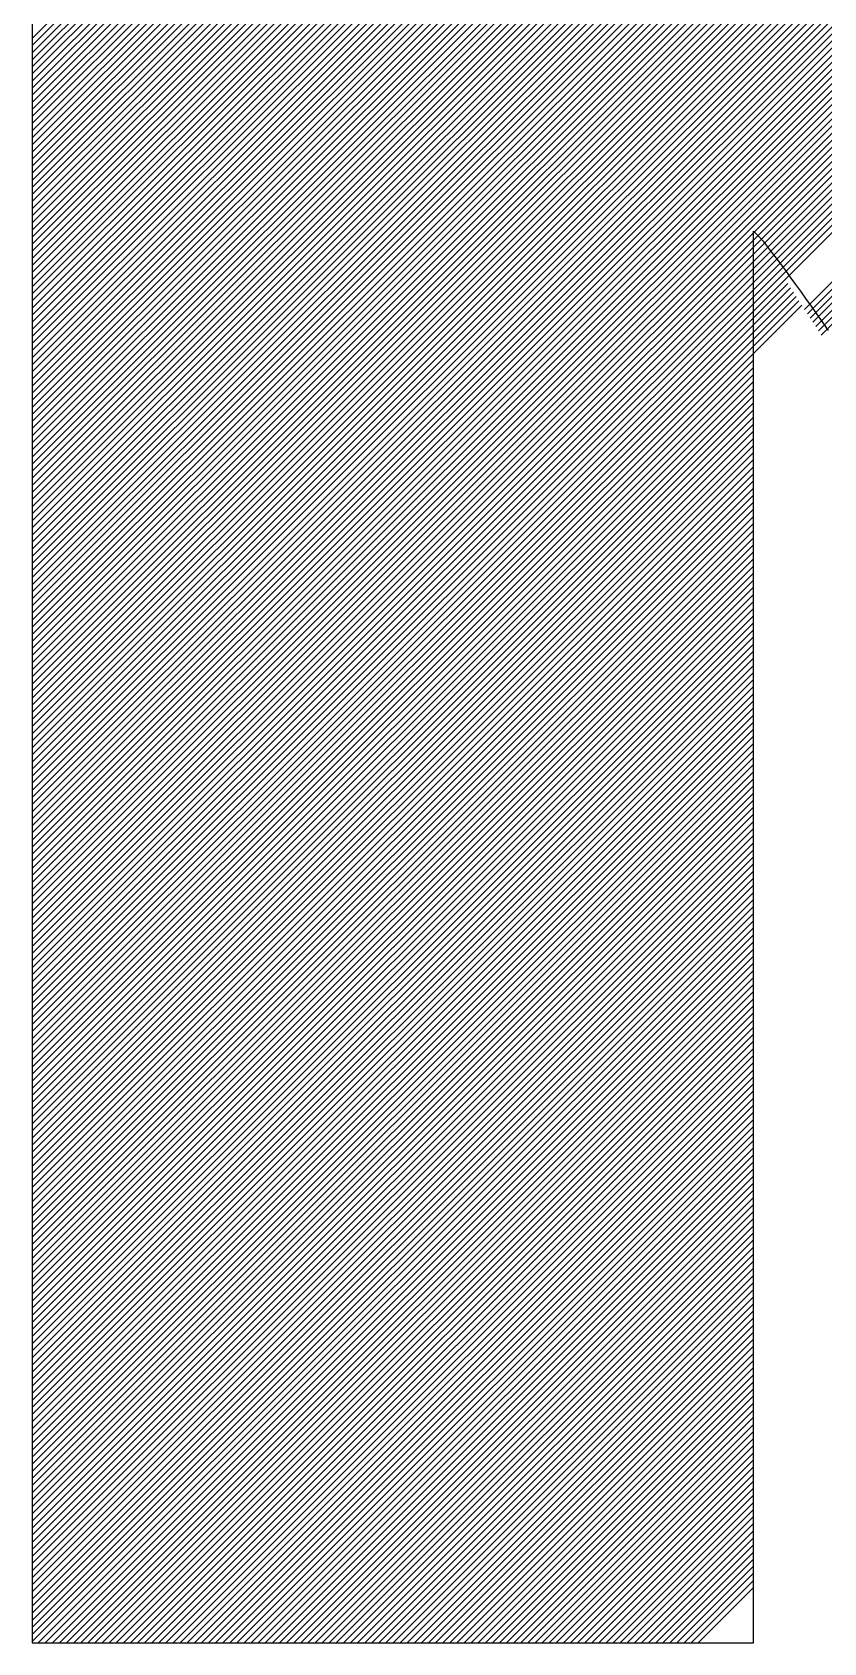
# Model space of a CAD drawing. Extents: x 3196 to 9141, y -1880 to 2325.
# Drawn here: x 8930.49 to 8938.38, y -1204.94 to -1188.88 of the extents above; entities that cross this region are included whole.
import ezdxf

# ---------------------------------------------------------------- set-up
doc = ezdxf.new("R2010")
doc.units = 0
doc.header["$MEASUREMENT"] = 0
doc.layers.add('1', color=1, linetype='CONTINUOUS')
doc.layers.add('10', color=10, linetype='CONTINUOUS')

msp = doc.modelspace()

# ---------------------------------------------------------------- linework, layer by layer
at = {"layer": '1', "linetype": 'Continuous'}
for p, q in [((8930.491518, -1198.066435), (8954.858618, -1173.699285)), ((8930.491518, -1197.995735), (8954.787318, -1173.699935)), ((8930.491518, -1197.925035), (8954.716618, -1173.699935)), ((8930.491518, -1197.854335), (8954.645918, -1173.699935)), ((8930.491518, -1197.783585), (8954.575168, -1173.699935)), ((8930.491518, -1197.712885), (8954.504468, -1173.699935)), ((8930.491518, -1197.642185), (8954.433768, -1173.699935)), ((8930.491518, -1197.571485), (8954.363068, -1173.699935)), ((8930.491518, -1197.500785), (8954.292368, -1173.699935)), ((8930.491518, -1197.430035), (8954.221618, -1173.699935)), ((8930.491518, -1197.359335), (8954.150918, -1173.699935)), ((8930.491518, -1197.288635), (8954.080218, -1173.699935)), ((8930.491518, -1197.217935), (8954.009518, -1173.699935)), ((8930.491518, -1197.147185), (8953.938768, -1173.699935)), ((8930.491518, -1197.076485), (8953.868068, -1173.699935)), ((8930.491518, -1197.005785), (8953.797368, -1173.699935)), ((8930.491518, -1196.935085), (8953.726668, -1173.699935)), ((8930.491518, -1196.864385), (8953.655968, -1173.699935)), ((8930.491518, -1196.793635), (8953.585218, -1173.699935)), ((8930.491518, -1196.722935), (8953.514518, -1173.699935)), ((8930.491518, -1196.652235), (8953.443818, -1173.699935)), ((8930.491518, -1196.581535), (8953.373118, -1173.699935)), ((8930.491518, -1196.510835), (8953.302418, -1173.699935)), ((8930.491518, -1196.440085), (8953.231668, -1173.699935)), ((8930.491518, -1196.369385), (8953.160968, -1173.699935)), ((8930.491518, -1196.298685), (8953.090268, -1173.699935)), ((8930.491518, -1196.227985), (8953.019568, -1173.699935)), ((8930.491518, -1196.157235), (8952.948818, -1173.699935)), ((8930.491518, -1196.086535), (8952.878118, -1173.699935)), ((8930.491518, -1196.015835), (8952.807418, -1173.699935)), ((8930.491518, -1195.945135), (8952.736718, -1173.699935)), ((8930.491518, -1195.874435), (8952.666018, -1173.699935)), ((8930.491518, -1195.803685), (8952.595268, -1173.699935)), ((8930.491518, -1195.732985), (8952.524568, -1173.699935)), ((8930.491518, -1195.662285), (8952.453868, -1173.699935)), ((8930.491518, -1195.591585), (8952.383168, -1173.699935)), ((8930.491518, -1195.520885), (8952.312468, -1173.699935)), ((8930.491518, -1195.450135), (8952.241718, -1173.699935)), ((8930.491518, -1195.379435), (8952.171018, -1173.699935)), ((8930.491518, -1195.308735), (8952.100318, -1173.699935)), ((8930.491518, -1195.238035), (8952.029618, -1173.699935)), ((8930.491518, -1195.167285), (8951.958868, -1173.699935)), ((8930.491518, -1195.096585), (8951.888168, -1173.699935)), ((8930.491518, -1195.025885), (8951.817468, -1173.699935)), ((8930.491518, -1194.955185), (8951.746768, -1173.699935)), ((8930.491518, -1194.884485), (8951.676068, -1173.699935)), ((8930.491518, -1194.813735), (8951.605318, -1173.699935)), ((8930.491518, -1194.743035), (8951.534618, -1173.699935)), ((8930.491518, -1194.672335), (8951.463918, -1173.699935)), ((8930.491518, -1198.137135), (8954.725568, -1173.903085)), ((8930.491518, -1198.207885), (8954.592518, -1174.106835)), ((8930.491518, -1198.278585), (8954.459468, -1174.310585)), ((8930.491518, -1198.349285), (8954.326418, -1174.514385)), ((8930.491518, -1198.419985), (8954.193368, -1174.718135)), ((8930.491518, -1198.490735), (8954.060318, -1174.921885)), ((8930.491518, -1198.561435), (8953.927268, -1175.125685)), ((8930.491518, -1198.632135), (8953.794218, -1175.329435)), ((8930.491518, -1198.702835), (8953.661118, -1175.533185)), ((8930.491518, -1198.773535), (8953.528068, -1175.736985)), ((8930.491518, -1198.844285), (8953.395018, -1175.940735)), ((8938.185418, -1191.645335), (8952.463668, -1177.367085)), ((8938.213268, -1191.688185), (8952.330568, -1177.570835)), ((8938.241118, -1191.731035), (8952.197518, -1177.774635)), ((8938.269018, -1191.773885), (8952.064468, -1177.978385)), ((8938.296868, -1191.816685), (8951.931418, -1178.182135)), ((8938.324718, -1191.859535), (8951.798368, -1178.385935)), ((8938.352618, -1191.902385), (8951.665318, -1178.589685)), ((8930.491518, -1188.944785), (8937.818618, -1181.617685)), ((8930.491518, -1189.015485), (8937.818618, -1181.688385)), ((8930.491518, -1189.086185), (8937.818618, -1181.759085)), ((8930.491518, -1189.156885), (8937.818618, -1181.829785)), ((8930.491518, -1189.227635), (8937.818618, -1181.900535)), ((8930.491518, -1189.298335), (8937.818618, -1181.971235)), ((8930.491518, -1189.369035), (8937.818618, -1182.041935)), ((8930.491518, -1189.439735), (8937.818618, -1182.112635)), ((8930.491518, -1189.510435), (8937.818618, -1182.183335)), ((8930.491518, -1189.581185), (8937.818618, -1182.254085)), ((8930.491518, -1189.651885), (8937.818618, -1182.324785)), ((8930.491518, -1189.722585), (8937.818618, -1182.395485)), ((8930.491518, -1189.793285), (8937.818618, -1182.466185)), ((8930.491518, -1189.863985), (8937.818618, -1182.536885)), ((8930.491518, -1189.934735), (8937.818618, -1182.607635)), ((8930.491518, -1190.005435), (8937.818618, -1182.678335)), ((8930.491518, -1190.076135), (8937.818618, -1182.749035)), ((8930.491518, -1190.146835), (8937.818618, -1182.819735)), ((8930.491518, -1190.217585), (8937.818618, -1182.890485)), ((8930.491518, -1190.288285), (8937.818618, -1182.961185)), ((8930.491518, -1190.358985), (8937.818618, -1183.031885)), ((8930.491518, -1190.429685), (8937.818618, -1183.102585)), ((8930.491518, -1190.500385), (8937.818618, -1183.173285)), ((8930.491518, -1190.571135), (8937.818618, -1183.244035)), ((8930.491518, -1190.641835), (8937.818618, -1183.314735)), ((8930.491518, -1190.712535), (8937.818618, -1183.385435)), ((8930.491518, -1190.783235), (8937.818618, -1183.456135)), ((8930.491518, -1190.853935), (8937.818618, -1183.526835)), ((8930.491518, -1190.924685), (8937.818618, -1183.597585)), ((8930.491518, -1190.995385), (8937.818618, -1183.668285)), ((8930.491518, -1191.066085), (8937.818618, -1183.738985)), ((8930.491518, -1191.136785), (8937.818618, -1183.809685)), ((8930.491518, -1191.207535), (8937.818618, -1183.880435)), ((8930.491518, -1191.278235), (8937.818618, -1183.951135)), ((8930.491518, -1191.348935), (8937.818618, -1184.021835)), ((8930.491518, -1191.419635), (8937.818618, -1184.092535)), ((8930.491518, -1191.490335), (8937.818618, -1184.163235)), ((8930.491518, -1191.561085), (8937.818618, -1184.233985)), ((8930.491518, -1191.631785), (8937.818618, -1184.304685)), ((8930.491518, -1191.702485), (8937.818618, -1184.375385)), ((8930.491518, -1191.773185), (8937.818618, -1184.446085)), ((8930.491518, -1191.843885), (8937.818618, -1184.516785)), ((8930.491518, -1191.914635), (8937.818618, -1184.587535)), ((8930.491518, -1191.985335), (8937.818618, -1184.658235)), ((8930.491518, -1192.056035), (8937.818618, -1184.728935)), ((8930.491518, -1192.126735), (8937.818618, -1184.799635)), ((8930.491518, -1192.197485), (8937.818618, -1184.870385)), ((8930.491518, -1192.268185), (8937.818618, -1184.941085)), ((8930.491518, -1192.338885), (8937.818618, -1185.011785)), ((8930.491518, -1192.409585), (8937.818618, -1185.082485)), ((8930.491518, -1192.480285), (8937.818618, -1185.153185)), ((8930.491518, -1192.551035), (8937.818618, -1185.223935)), ((8930.491518, -1192.621735), (8937.818618, -1185.294635)), ((8930.491518, -1192.692435), (8937.818618, -1185.365335)), ((8930.491518, -1192.763135), (8937.818618, -1185.436035)), ((8930.491518, -1192.833835), (8937.818618, -1185.506735)), ((8930.491518, -1192.904585), (8937.818618, -1185.577485)), ((8930.491518, -1192.975285), (8937.818618, -1185.648185)), ((8930.491518, -1193.045985), (8937.818618, -1185.718885)), ((8930.491518, -1193.116685), (8937.818618, -1185.789585)), ((8930.491518, -1193.187385), (8937.818618, -1185.860335)), ((8930.491518, -1193.258135), (8937.818618, -1185.931035)), ((8930.491518, -1193.328835), (8937.818618, -1186.001735)), ((8930.491518, -1193.399535), (8937.818618, -1186.072435)), ((8930.491518, -1193.470235), (8937.818618, -1186.143135)), ((8930.491518, -1193.540985), (8937.818618, -1186.213885)), ((8930.491518, -1194.318785), (8938.596318, -1186.213935)), ((8930.491518, -1193.611685), (8937.818618, -1186.284585)), ((8930.491518, -1193.682385), (8937.818618, -1186.355285)), ((8930.491518, -1194.389485), (8938.484918, -1186.396085)), ((8930.491518, -1193.753085), (8937.818618, -1186.425985)), ((8930.491518, -1193.823785), (8937.818618, -1186.496685)), ((8930.491518, -1193.894535), (8937.818618, -1186.567435)), ((8930.491518, -1194.460185), (8938.373518, -1186.578185)), ((8930.491518, -1193.965235), (8937.818618, -1186.638135)), ((8930.491518, -1194.035935), (8937.818618, -1186.708835)), ((8930.491518, -1194.530935), (8938.262118, -1186.760285)), ((8930.491518, -1194.106635), (8937.818618, -1186.779535)), ((8930.491518, -1194.177335), (8937.818618, -1186.850285)), ((8930.491518, -1194.248085), (8937.818618, -1186.920985)), ((8930.491518, -1194.601635), (8938.150668, -1186.942435)), ((8930.491518, -1198.914985), (8938.018218, -1191.388235)), ((8930.491518, -1198.985685), (8938.046068, -1191.431085)), ((8930.491518, -1199.056385), (8938.073968, -1191.473935)), ((8930.491518, -1199.127085), (8938.101818, -1191.516785)), ((8930.491518, -1199.197835), (8938.129668, -1191.559635)), ((8930.491518, -1199.268535), (8938.157518, -1191.602485)), ((8930.491518, -1199.339235), (8937.677968, -1192.152735)), ((8930.491518, -1199.409935), (8937.677968, -1192.223485)), ((8930.491518, -1199.480685), (8937.677968, -1192.294185)), ((8930.491518, -1199.551385), (8937.677968, -1192.364885)), ((8930.491518, -1199.622085), (8937.677968, -1192.435585)), ((8930.491518, -1199.692785), (8937.677968, -1192.506335)), ((8930.491518, -1199.763485), (8937.677968, -1192.577035)), ((8930.491518, -1199.834235), (8937.677968, -1192.647735)), ((8930.491518, -1199.904935), (8937.677968, -1192.718435)), ((8930.491518, -1199.975635), (8937.677968, -1192.789135)), ((8930.491518, -1200.046335), (8937.677968, -1192.859885)), ((8930.491518, -1200.117035), (8937.677968, -1192.930585)), ((8930.491518, -1200.187785), (8937.677968, -1193.001285)), ((8930.491518, -1200.258485), (8937.677968, -1193.071985)), ((8930.491518, -1200.329185), (8937.677968, -1193.142685)), ((8930.491518, -1200.399885), (8937.677968, -1193.213435)), ((8930.491518, -1200.470585), (8937.677968, -1193.284135)), ((8930.491518, -1200.541335), (8937.677968, -1193.354835)), ((8930.491518, -1200.612035), (8937.677968, -1193.425535)), ((8930.491518, -1200.682735), (8937.677968, -1193.496235)), ((8930.491518, -1200.753435), (8937.677968, -1193.566985)), ((8930.491518, -1200.824185), (8937.677968, -1193.637685)), ((8930.491518, -1200.894885), (8937.677968, -1193.708385)), ((8930.491518, -1200.965585), (8937.677968, -1193.779085)), ((8930.491518, -1201.036285), (8937.677968, -1193.849835)), ((8930.491518, -1201.106985), (8937.677968, -1193.920535)), ((8930.491518, -1201.177735), (8937.677968, -1193.991235)), ((8930.491518, -1201.248435), (8937.677968, -1194.061935)), ((8930.491518, -1201.319135), (8937.677968, -1194.132635)), ((8930.491518, -1201.389835), (8937.677968, -1194.203385)), ((8930.491518, -1201.460535), (8937.677968, -1194.274085)), ((8930.491518, -1201.531285), (8937.677968, -1194.344785)), ((8930.491518, -1201.601985), (8937.677968, -1194.415485)), ((8930.491518, -1201.672685), (8937.677968, -1194.486185)), ((8930.491518, -1201.743385), (8937.677968, -1194.556935)), ((8930.491518, -1201.814135), (8937.677968, -1194.627635)), ((8930.491518, -1201.884835), (8937.677968, -1194.698335)), ((8930.491518, -1201.955535), (8937.677968, -1194.769035)), ((8930.491518, -1202.026235), (8937.677968, -1194.839785)), ((8930.491518, -1202.096935), (8937.677968, -1194.910485)), ((8930.491518, -1202.167685), (8937.677968, -1194.981185)), ((8930.491518, -1202.238385), (8937.677968, -1195.051885)), ((8930.491518, -1202.309085), (8937.677968, -1195.122585)), ((8930.491518, -1202.379785), (8937.677968, -1195.193335)), ((8930.491518, -1202.450485), (8937.677968, -1195.264035)), ((8930.491518, -1202.521235), (8937.677968, -1195.334735)), ((8930.491518, -1202.591935), (8937.677968, -1195.405435)), ((8930.491518, -1202.662635), (8937.677968, -1195.476135)), ((8930.491518, -1202.733335), (8937.677968, -1195.546885)), ((8930.491518, -1202.804085), (8937.677968, -1195.617585)), ((8930.491518, -1202.874785), (8937.677968, -1195.688285)), ((8930.491518, -1202.945485), (8937.677968, -1195.758985)), ((8930.491518, -1203.016185), (8937.677968, -1195.829735)), ((8930.491518, -1203.086885), (8937.677968, -1195.900435)), ((8930.491518, -1203.157635), (8937.677968, -1195.971135)), ((8930.491518, -1203.228335), (8937.677968, -1196.041835)), ((8930.491518, -1203.299035), (8937.677968, -1196.112535)), ((8930.491518, -1203.369735), (8937.677968, -1196.183285)), ((8930.491518, -1203.440435), (8937.677968, -1196.253985)), ((8930.491518, -1203.511185), (8937.677968, -1196.324685)), ((8930.491518, -1203.581885), (8937.677968, -1196.395385)), ((8930.491518, -1203.652585), (8937.677968, -1196.466085)), ((8930.491518, -1203.723285), (8937.677968, -1196.536835)), ((8930.491518, -1203.794035), (8937.677968, -1196.607535)), ((8930.491518, -1203.864735), (8937.677968, -1196.678235)), ((8930.491518, -1203.935435), (8937.677968, -1196.748935)), ((8930.491518, -1204.006135), (8937.677968, -1196.819685)), ((8930.491518, -1204.076835), (8937.677968, -1196.890385)), ((8930.491518, -1204.147585), (8937.677968, -1196.961085)), ((8930.491518, -1204.218285), (8937.677968, -1197.031785)), ((8930.491518, -1204.288985), (8937.677968, -1197.102485)), ((8930.491518, -1204.359685), (8937.677968, -1197.173235)), ((8930.491518, -1204.430385), (8937.677968, -1197.243935)), ((8930.491518, -1204.501135), (8937.677968, -1197.314635)), ((8930.491518, -1204.571835), (8937.677968, -1197.385335)), ((8930.491518, -1204.642535), (8937.677968, -1197.456035)), ((8930.491518, -1204.713235), (8937.677968, -1197.526785)), ((8930.491518, -1204.783985), (8937.677968, -1197.597485)), ((8930.491518, -1204.854685), (8937.677968, -1197.668185)), ((8930.491518, -1204.925385), (8937.677968, -1197.738885)), ((8930.550818, -1204.936735), (8937.677968, -1197.809635)), ((8930.621568, -1204.936735), (8937.677968, -1197.880335)), ((8930.692268, -1204.936735), (8937.677968, -1197.951035)), ((8930.762968, -1204.936735), (8937.677968, -1198.021735)), ((8930.833668, -1204.936735), (8937.677968, -1198.092435)), ((8930.904368, -1204.936735), (8937.677968, -1198.163185)), ((8930.975118, -1204.936735), (8937.677968, -1198.233885)), ((8931.045818, -1204.936735), (8937.677968, -1198.304585)), ((8931.116518, -1204.936735), (8937.677968, -1198.375285)), ((8931.187218, -1204.936735), (8937.677968, -1198.445985)), ((8931.257968, -1204.936735), (8937.677968, -1198.516735)), ((8931.328668, -1204.936735), (8937.677968, -1198.587435)), ((8931.399368, -1204.936735), (8937.677968, -1198.658135)), ((8931.470068, -1204.936735), (8937.677968, -1198.728835)), ((8931.540768, -1204.936735), (8937.677968, -1198.799585)), ((8931.611518, -1204.936735), (8937.677968, -1198.870285)), ((8931.682218, -1204.936735), (8937.677968, -1198.940985)), ((8931.752918, -1204.936735), (8937.677968, -1199.011685)), ((8931.823618, -1204.936735), (8937.677968, -1199.082385)), ((8931.894318, -1204.936735), (8937.677968, -1199.153135)), ((8931.965068, -1204.936735), (8937.677968, -1199.223835)), ((8932.035768, -1204.936735), (8937.677968, -1199.294535)), ((8932.106468, -1204.936735), (8937.677968, -1199.365235)), ((8932.177168, -1204.936735), (8937.677968, -1199.435935)), ((8932.247918, -1204.936735), (8937.677968, -1199.506685)), ((8932.318618, -1204.936735), (8937.677968, -1199.577385)), ((8932.389318, -1204.936735), (8937.677968, -1199.648085)), ((8932.460018, -1204.936735), (8937.677968, -1199.718785)), ((8932.530718, -1204.936735), (8937.677968, -1199.789485)), ((8932.601468, -1204.936735), (8937.677968, -1199.860235)), ((8932.672168, -1204.936735), (8937.677968, -1199.930935)), ((8932.742868, -1204.936735), (8937.677968, -1200.001635)), ((8932.813568, -1204.936735), (8937.677968, -1200.072335)), ((8932.884268, -1204.936735), (8937.677968, -1200.143085)), ((8932.955018, -1204.936735), (8937.677968, -1200.213785)), ((8933.025718, -1204.936735), (8937.677968, -1200.284485)), ((8933.096418, -1204.936735), (8937.677968, -1200.355185)), ((8933.167118, -1204.936735), (8937.677968, -1200.425885)), ((8933.237818, -1204.936735), (8937.677968, -1200.496635)), ((8933.308568, -1204.936735), (8937.677968, -1200.567335)), ((8933.379268, -1204.936735), (8937.677968, -1200.638035)), ((8933.449968, -1204.936735), (8937.677968, -1200.708735)), ((8933.520668, -1204.936735), (8937.677968, -1200.779435)), ((8933.591418, -1204.936735), (8937.677968, -1200.850185)), ((8933.662118, -1204.936735), (8937.677968, -1200.920885)), ((8933.732818, -1204.936735), (8937.677968, -1200.991585)), ((8933.803518, -1204.936735), (8937.677968, -1201.062285)), ((8933.874218, -1204.936735), (8937.677968, -1201.133035)), ((8933.944968, -1204.936735), (8937.677968, -1201.203735)), ((8934.015668, -1204.936735), (8937.677968, -1201.274435)), ((8934.086368, -1204.936735), (8937.677968, -1201.345135)), ((8934.157068, -1204.936735), (8937.677968, -1201.415835)), ((8934.227768, -1204.936735), (8937.677968, -1201.486585)), ((8934.298518, -1204.936735), (8937.677968, -1201.557285)), ((8934.369218, -1204.936735), (8937.677968, -1201.627985)), ((8934.439918, -1204.936735), (8937.677968, -1201.698685)), ((8934.510618, -1204.936735), (8937.677968, -1201.769385)), ((8934.581368, -1204.936735), (8937.677968, -1201.840135)), ((8934.652068, -1204.936735), (8937.677968, -1201.910835)), ((8934.722768, -1204.936735), (8937.677968, -1201.981535)), ((8934.793468, -1204.936735), (8937.677968, -1202.052235)), ((8934.864168, -1204.936735), (8937.677968, -1202.122985)), ((8934.934918, -1204.936735), (8937.677968, -1202.193685)), ((8935.005618, -1204.936735), (8937.677968, -1202.264385)), ((8935.076318, -1204.936735), (8937.677968, -1202.335085)), ((8935.147018, -1204.936735), (8937.677968, -1202.405785)), ((8935.217718, -1204.936735), (8937.677968, -1202.476535)), ((8935.288468, -1204.936735), (8937.677968, -1202.547235)), ((8935.359168, -1204.936735), (8937.677968, -1202.617935)), ((8935.429868, -1204.936735), (8937.677968, -1202.688635)), ((8935.500568, -1204.936735), (8937.677968, -1202.759335)), ((8935.571318, -1204.936735), (8937.677968, -1202.830085)), ((8935.642018, -1204.936735), (8937.677968, -1202.900785)), ((8935.712718, -1204.936735), (8937.677968, -1202.971485)), ((8935.783418, -1204.936735), (8937.677968, -1203.042185)), ((8935.854118, -1204.936735), (8937.677968, -1203.112935)), ((8935.924868, -1204.936735), (8937.677968, -1203.183635)), ((8935.995568, -1204.936735), (8937.677968, -1203.254335)), ((8936.066268, -1204.936735), (8937.677968, -1203.325035)), ((8936.136968, -1204.936735), (8937.677968, -1203.395735)), ((8936.207668, -1204.936735), (8937.677968, -1203.466485)), ((8936.278418, -1204.936735), (8937.677968, -1203.537185)), ((8936.349118, -1204.936735), (8937.677968, -1203.607885)), ((8936.419818, -1204.936735), (8937.677968, -1203.678585)), ((8936.490518, -1204.936735), (8937.677968, -1203.749285)), ((8936.561268, -1204.936735), (8937.677968, -1203.820035)), ((8936.631968, -1204.936735), (8937.677968, -1203.890735)), ((8936.702668, -1204.936735), (8937.677968, -1203.961435)), ((8936.773368, -1204.936735), (8937.677968, -1204.032135)), ((8936.844068, -1204.936735), (8937.677968, -1204.102885)), ((8936.914818, -1204.936735), (8937.677968, -1204.173585)), ((8936.985518, -1204.936735), (8937.677968, -1204.244285)), ((8937.056218, -1204.936735), (8937.677968, -1204.314985)), ((8937.126918, -1204.936735), (8937.677968, -1204.385685))]:
    msp.add_line(p, q, dxfattribs=at)
at = {"layer": '10', "linetype": 'Continuous'}
for points in [[(8930.491518, -1188.570035), (8930.491518, -1188.936685), (8930.491518, -1189.303285), (8930.491518, -1189.669885), (8930.491518, -1190.031435), (8930.491518, -1190.398085), (8930.491518, -1190.764685), (8930.491518, -1191.131285), (8930.491518, -1191.492835), (8930.491518, -1191.854435), (8930.491518, -1192.216035), (8930.491518, -1192.577635), (8930.491518, -1192.934185), (8930.491518, -1193.290735), (8930.491518, -1193.647285), (8930.491518, -1193.998835), (8930.491518, -1194.350385), (8930.491518, -1194.696885), (8930.491518, -1195.038385), (8930.491518, -1195.384885), (8930.491518, -1195.721385), (8930.491518, -1196.057835), (8930.491518, -1196.389285), (8930.491518, -1196.720785), (8930.491518, -1197.042185), (8930.491518, -1197.363585), (8930.491518, -1197.679985), (8930.491518, -1197.996335), (8930.491518, -1198.302685), (8930.491518, -1198.609035), (8930.491518, -1198.905335), (8930.491518, -1199.201635), (8930.491518, -1199.487885), (8930.491518, -1199.769135), (8930.491518, -1200.050335), (8930.491518, -1200.321535), (8930.491518, -1200.587685), (8930.491518, -1200.848835), (8930.491518, -1201.099935), (8930.491518, -1201.346035), (8930.491518, -1201.587085), (8930.491518, -1201.823135), (8930.491518, -1202.049085), (8930.491518, -1202.270085), (8930.491518, -1202.480985), (8930.491518, -1202.686885), (8930.491518, -1202.882735), (8930.491518, -1203.073585), (8930.491518, -1203.254385), (8930.491518, -1203.425135), (8930.491518, -1203.590835), (8930.491518, -1203.746535), (8930.491518, -1203.892185), (8930.491518, -1204.032785), (8930.491518, -1204.163385), (8930.491518, -1204.283885), (8930.491518, -1204.394385), (8930.491518, -1204.494835), (8930.491518, -1204.585235), (8930.491518, -1204.665585), (8930.491518, -1204.735885), (8930.491518, -1204.796135), (8930.491518, -1204.846335), (8930.491518, -1204.886535), (8930.491518, -1204.911635), (8930.491518, -1204.931735), (8930.491518, -1204.936735)], [(8930.491518, -1204.936735), (8930.496518, -1204.936735), (8930.506568, -1204.936735), (8930.511568, -1204.936735), (8930.526668, -1204.936735), (8930.536718, -1204.936735), (8930.556768, -1204.936735), (8930.571868, -1204.936735), (8930.591918, -1204.936735), (8930.617068, -1204.936735), (8930.642168, -1204.936735), (8930.672268, -1204.936735), (8930.702418, -1204.936735), (8930.732568, -1204.936735), (8930.767718, -1204.936735), (8930.802868, -1204.936735), (8930.838018, -1204.936735), (8930.878168, -1204.936735), (8930.923368, -1204.936735), (8930.963568, -1204.936735), (8931.008768, -1204.936735), (8931.058968, -1204.936735), (8931.104168, -1204.936735), (8931.154418, -1204.936735), (8931.209618, -1204.936735), (8931.259868, -1204.936735), (8931.320118, -1204.936735), (8931.375368, -1204.936735), (8931.430618, -1204.936735), (8931.490868, -1204.936735), (8931.556168, -1204.936735), (8931.616418, -1204.936735), (8931.681718, -1204.936735), (8931.747018, -1204.936735), (8931.812268, -1204.936735), (8931.877568, -1204.936735), (8931.947868, -1204.936735), (8932.018168, -1204.936735), (8932.088468, -1204.936735), (8932.158818, -1204.936735), (8932.234118, -1204.936735), (8932.309468, -1204.936735), (8932.379768, -1204.936735), (8932.460118, -1204.936735), (8932.535468, -1204.936735), (8932.610768, -1204.936735), (8932.691118, -1204.936735), (8932.766468, -1204.936735), (8932.846818, -1204.936735), (8932.927168, -1204.936735), (8933.007518, -1204.936735), (8933.087868, -1204.936735), (8933.168218, -1204.936735), (8933.253618, -1204.936735), (8933.333968, -1204.936735), (8933.419318, -1204.936735), (8933.499668, -1204.936735), (8933.585068, -1204.936735), (8933.665418, -1204.936735), (8933.750768, -1204.936735), (8933.836168, -1204.936735), (8933.921518, -1204.936735), (8934.001868, -1204.936735), (8934.087268, -1204.936735), (8934.172618, -1204.936735), (8934.258018, -1204.936735), (8934.338368, -1204.936735), (8934.423718, -1204.936735), (8934.509118, -1204.936735), (8934.589468, -1204.936735), (8934.674818, -1204.936735), (8934.760218, -1204.936735), (8934.840568, -1204.936735), (8934.920918, -1204.936735), (8935.006268, -1204.936735), (8935.086618, -1204.936735), (8935.166968, -1204.936735), (8935.247318, -1204.936735), (8935.327668, -1204.936735), (8935.408018, -1204.936735), (8935.483368, -1204.936735), (8935.563718, -1204.936735), (8935.639068, -1204.936735), (8935.719418, -1204.936735), (8935.794718, -1204.936735), (8935.865018, -1204.936735), (8935.940368, -1204.936735), (8936.015718, -1204.936735), (8936.086018, -1204.936735), (8936.156318, -1204.936735), (8936.226618, -1204.936735), (8936.296918, -1204.936735), (8936.362218, -1204.936735), (8936.427518, -1204.936735), (8936.492768, -1204.936735), (8936.558068, -1204.936735), (8936.618318, -1204.936735), (8936.678618, -1204.936735), (8936.738868, -1204.936735), (8936.799118, -1204.936735), (8936.854368, -1204.936735), (8936.909618, -1204.936735), (8936.964868, -1204.936735), (8937.015068, -1204.936735), (8937.065318, -1204.936735), (8937.115518, -1204.936735), (8937.160718, -1204.936735), (8937.205918, -1204.936735), (8937.251118, -1204.936735), (8937.291268, -1204.936735), (8937.331468, -1204.936735), (8937.371618, -1204.936735), (8937.406768, -1204.936735), (8937.441968, -1204.936735), (8937.472068, -1204.936735), (8937.502218, -1204.936735), (8937.527318, -1204.936735), (8937.552418, -1204.936735), (8937.577518, -1204.936735), (8937.597618, -1204.936735), (8937.617718, -1204.936735), (8937.632768, -1204.936735), (8937.642818, -1204.936735), (8937.657868, -1204.936735), (8937.662918, -1204.936735), (8937.672968, -1204.936735), (8937.677968, -1204.936735), (8937.677968, -1204.931735), (8937.677968, -1204.926685), (8937.677968, -1204.911635), (8937.677968, -1204.891535), (8937.677968, -1204.871485), (8937.677968, -1204.841335), (8937.677968, -1204.811185), (8937.677968, -1204.776035), (8937.677968, -1204.730835), (8937.677968, -1204.685635), (8937.677968, -1204.635435), (8937.677968, -1204.580185), (8937.677968, -1204.524935), (8937.677968, -1204.459685), (8937.677968, -1204.394385), (8937.677968, -1204.324085), (8937.677968, -1204.248735), (8937.677968, -1204.173385), (8937.677968, -1204.088035), (8937.677968, -1204.002685), (8937.677968, -1203.912285), (8937.677968, -1203.821885), (8937.677968, -1203.726435), (8937.677968, -1203.626035), (8937.677968, -1203.525585), (8937.677968, -1203.420085), (8937.677968, -1203.309635), (8937.677968, -1203.199135), (8937.677968, -1203.083635), (8937.677968, -1202.968135), (8937.677968, -1202.847585), (8937.677968, -1202.722035), (8937.677968, -1202.596485), (8937.677968, -1202.470935), (8937.677968, -1202.340385), (8937.677968, -1202.209785), (8937.677968, -1202.074235), (8937.677968, -1201.938635), (8937.677968, -1201.797985), (8937.677968, -1201.657385), (8937.677968, -1201.511735), (8937.677968, -1201.366135), (8937.677968, -1201.220485), (8937.677968, -1201.074835), (8937.677968, -1200.924185), (8937.677968, -1200.773535), (8937.677968, -1200.617835), (8937.677968, -1200.467185), (8937.677968, -1200.311485), (8937.677968, -1200.155785), (8937.677968, -1199.995085), (8937.677968, -1199.834385), (8937.677968, -1199.678735), (8937.677968, -1199.518035), (8937.677968, -1199.357335), (8937.677968, -1199.191585), (8937.677968, -1199.030885), (8937.677968, -1198.865135), (8937.677968, -1198.704435), (8937.677968, -1198.538735), (8937.677968, -1198.372985), (8937.677968, -1198.207285), (8937.677968, -1198.046585), (8937.677968, -1197.880835), (8937.677968, -1197.715135), (8937.677968, -1197.549385), (8937.677968, -1197.383685), (8937.677968, -1197.217935), (8937.677968, -1197.057235), (8937.677968, -1196.891485), (8937.677968, -1196.730785), (8937.677968, -1196.565085), (8937.677968, -1196.404385), (8937.677968, -1196.243685), (8937.677968, -1196.082985), (8937.677968, -1195.922285), (8937.677968, -1195.766585), (8937.677968, -1195.605885), (8937.677968, -1195.450185), (8937.677968, -1195.294535), (8937.677968, -1195.143835), (8937.677968, -1194.988185), (8937.677968, -1194.837535), (8937.677968, -1194.686835), (8937.677968, -1194.541235), (8937.677968, -1194.395585), (8937.677968, -1194.249935), (8937.677968, -1194.109335), (8937.677968, -1193.968685), (8937.677968, -1193.828085), (8937.677968, -1193.692485), (8937.677968, -1193.556885), (8937.677968, -1193.426335), (8937.677968, -1193.295735), (8937.677968, -1193.170185), (8937.677968, -1193.044635), (8937.677968, -1192.924135), (8937.677968, -1192.803585), (8937.677968, -1192.688085), (8937.677968, -1192.572585), (8937.677968, -1192.462085), (8937.677968, -1192.356635), (8937.677968, -1192.251185), (8937.677968, -1192.145735), (8937.677968, -1192.050285), (8937.677968, -1191.954885), (8937.677968, -1191.864485), (8937.677968, -1191.774085), (8937.677968, -1191.688735), (8937.677968, -1191.608385), (8937.677968, -1191.533035), (8937.677968, -1191.457685), (8937.677968, -1191.387385), (8937.677968, -1191.322135), (8937.677968, -1191.261835), (8937.677968, -1191.201585), (8937.677968, -1191.151385), (8937.677968, -1191.101135), (8937.677968, -1191.055935), (8937.677968, -1191.015785), (8937.677968, -1190.980635), (8937.677968, -1190.950485), (8937.677968, -1190.925385), (8937.677968, -1190.900285), (8937.677968, -1190.885185), (8937.677968, -1190.875135), (8937.677968, -1190.865085), (8937.688018, -1190.875135), (8937.703068, -1190.890235), (8937.723168, -1190.910285), (8937.743268, -1190.930385), (8937.768368, -1190.960535), (8937.793468, -1190.990635), (8937.823618, -1191.030835), (8937.853768, -1191.071035), (8937.888918, -1191.116185), (8937.924068, -1191.161385), (8937.964218, -1191.216635), (8938.004418, -1191.271885), (8938.049618, -1191.332135), (8938.094818, -1191.397435), (8938.145018, -1191.462735), (8938.195268, -1191.538035), (8938.250468, -1191.613385), (8938.305718, -1191.688735), (8938.360968, -1191.769085), (8938.421218, -1191.854435)]]:
    msp.add_lwpolyline(points, dxfattribs=at)

doc.saveas('drawing.dxf')
